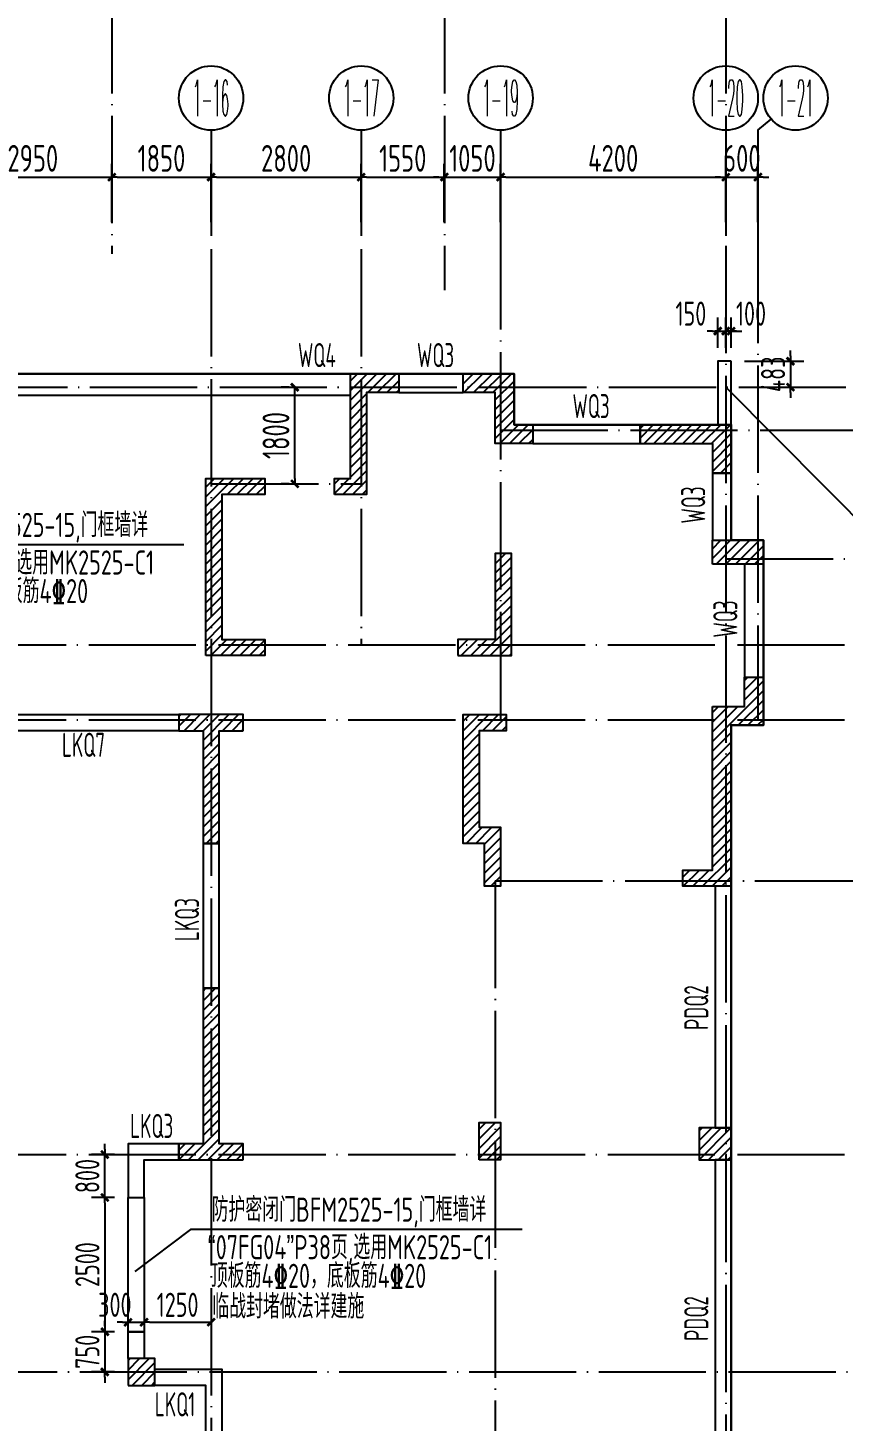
# Model space of a CAD drawing. Header units: millimetres. Extents: x 156735 to 386235, y 467499 to 703525.
# Drawn here: x 341178 to 356385, y 651078 to 677041 of the extents above; entities that cross this region are included whole.
import ezdxf
from ezdxf.enums import TextEntityAlignment as Align

# ---------------------------------------------------------------- set-up
doc = ezdxf.new("R2010")
doc.units = ezdxf.units.MM
doc.header["$LTSCALE"] = 100
doc.header["$PDMODE"] = 35
doc.header["$PDSIZE"] = 200
doc.linetypes.add('DOTE', pattern=[2.42, 2, -0.2, 0.02, -0.2])
for name, color, linetype in [('B-TEXT', 7, 'Continuous'), ('COLU', 7, 'Continuous'), ('colu-主楼', 7, 'Continuous'), ('h斜线-主楼', 7, 'Continuous'), ('h斜线-柱', 7, 'Continuous'), ('Q-AXIS', 3, 'Continuous'), ('Q-DIM', 4, 'Continuous'), ('Q-dote', 253, 'DOTE'), ('Q-TEXT', 2, 'Continuous'), ('Q-门框', 6, 'Continuous'), ('WALL', 3, 'Continuous'), ('wall-主楼', 2, 'Continuous')]:
    doc.layers.add(name, color=color, linetype=linetype)
doc.styles.add('_TCH_AXIS', font='COMPLEX', dxfattribs={"bigfont": 'GBCBIG'})
doc.styles.add('COMPLEX', font='tssdeng.shx', dxfattribs={"width": 0.7, "bigfont": 'tssdchn.shx'})
doc.styles.add('TSSD_Dimension', font='Tssdeng.shx', dxfattribs={"width": 0.7, "bigfont": 'hztxt.shx'})
doc.styles.add('TSSD_REIN', font='Tssdeng.shx', dxfattribs={"width": 0.7, "bigfont": 'hztxt.shx'})
doc.dimstyles.new('TSSD_100_100$0', dxfattribs={"dimtxt": 300, "dimasz": 100, "dimexe": 250, "dimexo": 250, "dimgap": 100, "dimtad": 1, "dimdec": 0, "dimzin": 0, "dimdsep": 46, "dimtxsty": 'TSSD_Dimension', "dimblk": '_tsdbk', "dimblk1": '_tsdbk', "dimblk2": '_tsdbk', "dimsah": 1, "dimcen": 0, "dimclrt": 7, "dimadec": 0, "dimazin": 0, "dimtfac": 1, "dimtdec": 0, "dimtix": 1, "dimtmove": 2, "dimatfit": 3, "dimldrblk": '_tsdbk', "dimfxl": 1, "dimtolj": 1, "dimtzin": 0, "dimarcsym": 0})
pattern_1 = [(45, (-467527.32, -323147.44), (-89.802561, 89.802561), [])]

# ---------------------------------------------------------------- blocks, each defined once
blk = doc.blocks.new('_AXISO')
blk.add_circle((0, 0), 0.5)
at = {"layer": 'B-TEXT', "style": 'COMPLEX', "width": 1.450893}
blk.add_attdef('A', text='', height=0.56, dxfattribs=at).set_placement((0.249375, -0.28), (0.749375, -0.28), align=Align.FIT)
blk = doc.blocks.new('_tsdbk')
blk.add_line((-1, 0), (0, 0))
at = {"const_width": 0.5}
blk.add_lwpolyline([(-0.7, -0.7), (0.7, 0.7)], dxfattribs=at)
blk = doc.blocks.new('*D660')
at = {"layer": 'Defpoints', "color": 0}
for p in [(354196, 674260), (349996, 673168), (354196, 673168)]:
    blk.add_point(p, dxfattribs=at)
at = {"layer": 'Q-AXIS', "color": 0, "lineweight": -2}
for p, q in [((349996, 673418), (349996, 674510)), ((350096, 674260), (354096, 674260)), ((354196, 673418), (354196, 674510))]:
    blk.add_line(p, q, dxfattribs=at)
at = {"layer": 'Q-AXIS', "color": 0, "lineweight": -2, "xscale": 100, "yscale": 100, "zscale": 100, "rotation": 180}
blk.add_blockref('_tsdbk', (349996, 674260), dxfattribs=at)
at = {"layer": 'Q-AXIS', "color": 0, "lineweight": -2, "xscale": 100, "yscale": 100, "zscale": 100}
blk.add_blockref('_tsdbk', (354196, 674260), dxfattribs=at)
at = {"layer": 'Q-AXIS', "color": 7, "insert": (352096, 674610), "char_height": 500, "attachment_point": 5, "style": 'TSSD_Dimension'}
blk.add_mtext('\\A1;4200', dxfattribs=at)
blk = doc.blocks.new('*D666')
at = {"layer": 'Defpoints', "color": 0}
for p in [(344596, 674260), (342746, 673168), (344596, 673168)]:
    blk.add_point(p, dxfattribs=at)
at = {"layer": 'Q-AXIS', "color": 0, "lineweight": -2}
for p, q in [((342746, 673418), (342746, 674510)), ((342846, 674260), (344496, 674260)), ((344596, 673418), (344596, 674510))]:
    blk.add_line(p, q, dxfattribs=at)
at = {"layer": 'Q-AXIS', "color": 0, "lineweight": -2, "xscale": 100, "yscale": 100, "zscale": 100, "rotation": 180}
blk.add_blockref('_tsdbk', (342746, 674260), dxfattribs=at)
at = {"layer": 'Q-AXIS', "color": 0, "lineweight": -2, "xscale": 100, "yscale": 100, "zscale": 100}
blk.add_blockref('_tsdbk', (344596, 674260), dxfattribs=at)
at = {"layer": 'Q-AXIS', "color": 7, "insert": (343671, 674610), "char_height": 500, "attachment_point": 5, "style": 'TSSD_Dimension'}
blk.add_mtext('\\A1;1850', dxfattribs=at)
blk = doc.blocks.new('*D667')
at = {"layer": 'Defpoints', "color": 0}
for p in [(342746, 674260), (339796, 673168), (342746, 673168)]:
    blk.add_point(p, dxfattribs=at)
at = {"layer": 'Q-AXIS', "color": 0, "lineweight": -2}
for p, q in [((339796, 673418), (339796, 674510)), ((339896, 674260), (342646, 674260)), ((342746, 673418), (342746, 674510))]:
    blk.add_line(p, q, dxfattribs=at)
at = {"layer": 'Q-AXIS', "color": 0, "lineweight": -2, "xscale": 100, "yscale": 100, "zscale": 100, "rotation": 180}
blk.add_blockref('_tsdbk', (339796, 674260), dxfattribs=at)
at = {"layer": 'Q-AXIS', "color": 0, "lineweight": -2, "xscale": 100, "yscale": 100, "zscale": 100}
blk.add_blockref('_tsdbk', (342746, 674260), dxfattribs=at)
at = {"layer": 'Q-AXIS', "color": 7, "insert": (341271, 674610), "char_height": 500, "attachment_point": 5, "style": 'TSSD_Dimension'}
blk.add_mtext('\\A1;2950', dxfattribs=at)
blk = doc.blocks.new('*D669')
at = {"layer": 'Defpoints', "color": 0}
for p in [(348946, 674260), (347396, 673168), (348946, 673168)]:
    blk.add_point(p, dxfattribs=at)
at = {"layer": 'Q-AXIS', "color": 0, "lineweight": -2}
for p, q in [((347396, 673418), (347396, 674510)), ((347496, 674260), (348846, 674260)), ((348946, 673418), (348946, 674510))]:
    blk.add_line(p, q, dxfattribs=at)
at = {"layer": 'Q-AXIS', "color": 0, "lineweight": -2, "xscale": 100, "yscale": 100, "zscale": 100, "rotation": 180}
blk.add_blockref('_tsdbk', (347396, 674260), dxfattribs=at)
at = {"layer": 'Q-AXIS', "color": 0, "lineweight": -2, "xscale": 100, "yscale": 100, "zscale": 100}
blk.add_blockref('_tsdbk', (348946, 674260), dxfattribs=at)
at = {"layer": 'Q-AXIS', "color": 7, "insert": (348171, 674610), "char_height": 500, "attachment_point": 5, "style": 'TSSD_Dimension'}
blk.add_mtext('\\A1;1550', dxfattribs=at)
blk = doc.blocks.new('*D670')
at = {"layer": 'Defpoints', "color": 0}
for p in [(347396, 674260), (344596, 673168), (347396, 673168)]:
    blk.add_point(p, dxfattribs=at)
at = {"layer": 'Q-AXIS', "color": 0, "lineweight": -2}
for p, q in [((344596, 673418), (344596, 674510)), ((344696, 674260), (347296, 674260)), ((347396, 673418), (347396, 674510))]:
    blk.add_line(p, q, dxfattribs=at)
at = {"layer": 'Q-AXIS', "color": 0, "lineweight": -2, "xscale": 100, "yscale": 100, "zscale": 100, "rotation": 180}
blk.add_blockref('_tsdbk', (344596, 674260), dxfattribs=at)
at = {"layer": 'Q-AXIS', "color": 0, "lineweight": -2, "xscale": 100, "yscale": 100, "zscale": 100}
blk.add_blockref('_tsdbk', (347396, 674260), dxfattribs=at)
at = {"layer": 'Q-AXIS', "color": 7, "insert": (345996, 674610), "char_height": 500, "attachment_point": 5, "style": 'TSSD_Dimension'}
blk.add_mtext('\\A1;2800', dxfattribs=at)
blk = doc.blocks.new('*D671')
at = {"layer": 'Defpoints', "color": 0}
for p in [(349996, 674260), (348946, 673168), (349996, 673168)]:
    blk.add_point(p, dxfattribs=at)
at = {"layer": 'Q-AXIS', "color": 0, "lineweight": -2}
for p, q in [((348846, 674260), (348746, 674260)), ((348946, 673418), (348946, 674510)), ((348946, 674260), (349996, 674260)), ((349996, 673418), (349996, 674510)), ((350096, 674260), (350196, 674260))]:
    blk.add_line(p, q, dxfattribs=at)
at = {"layer": 'Q-AXIS', "color": 0, "lineweight": -2, "xscale": 100, "yscale": 100, "zscale": 100}
blk.add_blockref('_tsdbk', (348946, 674260), dxfattribs=at)
at = {"layer": 'Q-AXIS', "color": 0, "lineweight": -2, "xscale": 100, "yscale": 100, "zscale": 100, "rotation": 180}
blk.add_blockref('_tsdbk', (349996, 674260), dxfattribs=at)
at = {"layer": 'Q-AXIS', "color": 7, "insert": (349471, 674610), "char_height": 500, "attachment_point": 5, "style": 'TSSD_Dimension'}
blk.add_mtext('\\A1;1050', dxfattribs=at)
blk = doc.blocks.new('*D672')
at = {"layer": 'Defpoints', "color": 0}
for p in [(354796, 674260), (354196, 673168), (354796, 673168)]:
    blk.add_point(p, dxfattribs=at)
at = {"layer": 'Q-AXIS', "color": 0, "lineweight": -2}
for p, q in [((354096, 674260), (353996, 674260)), ((354196, 673418), (354196, 674510)), ((354196, 674260), (354796, 674260)), ((354796, 673418), (354796, 674510)), ((354896, 674260), (354996, 674260))]:
    blk.add_line(p, q, dxfattribs=at)
at = {"layer": 'Q-AXIS', "color": 0, "lineweight": -2, "xscale": 100, "yscale": 100, "zscale": 100}
blk.add_blockref('_tsdbk', (354196, 674260), dxfattribs=at)
at = {"layer": 'Q-AXIS', "color": 0, "lineweight": -2, "xscale": 100, "yscale": 100, "zscale": 100, "rotation": 180}
blk.add_blockref('_tsdbk', (354796, 674260), dxfattribs=at)
at = {"layer": 'Q-AXIS', "color": 7, "insert": (354496, 674610), "char_height": 500, "attachment_point": 5, "style": 'TSSD_Dimension'}
blk.add_mtext('\\A1;600', dxfattribs=at)
blk = doc.blocks.new('*D870')
at = {"layer": 'Defpoints', "color": 0}
for p in [(346156, 670345), (346304, 670345), (346304, 668545)]:
    blk.add_point(p, dxfattribs=at)
at = {"layer": 'Q-AXIS', "color": 0, "lineweight": -2}
for p, q in [((346054, 670345), (345906, 670345)), ((346156, 668645), (346156, 670245)), ((346054, 668545), (345906, 668545))]:
    blk.add_line(p, q, dxfattribs=at)
at = {"layer": 'Q-AXIS', "color": 0, "lineweight": -2, "xscale": 100, "yscale": 100, "zscale": 100}
for p, rotation in [((346156, 670345), 90), ((346156, 668545), 270)]:
    blk.add_blockref('_tsdbk', p, dxfattribs=dict(at, rotation=rotation))
at = {"layer": 'Q-AXIS', "color": 7, "insert": (345806, 669445), "char_height": 500, "attachment_point": 5, "rotation": 90, "style": 'TSSD_Dimension'}
blk.add_mtext('\\A1;1800', dxfattribs=at)
blk = doc.blocks.new('*D918')
at = {"layer": 'Defpoints', "color": 0}
for p in [(343046, 655245), (342614, 652745), (343046, 652745)]:
    blk.add_point(p, dxfattribs=at)
at = {"layer": 'Q-DIM', "color": 0, "lineweight": -2}
for p, q in [((342796, 655245), (342364, 655245)), ((342614, 655145), (342614, 652845)), ((342796, 652745), (342364, 652745))]:
    blk.add_line(p, q, dxfattribs=at)
at = {"layer": 'Q-DIM', "color": 0, "lineweight": -2, "xscale": 100, "yscale": 100, "zscale": 100}
for p, rotation in [((342614, 655245), 90), ((342614, 652745), 270)]:
    blk.add_blockref('_tsdbk', p, dxfattribs=dict(at, rotation=rotation))
at = {"layer": 'Q-DIM', "color": 7, "insert": (342289, 653995), "char_height": 450, "attachment_point": 5, "rotation": 90, "style": 'TSSD_Dimension'}
blk.add_mtext('\\A1;2500', dxfattribs=at)
blk = doc.blocks.new('*D919')
at = {"layer": 'Defpoints', "color": 0}
for p in [(343046, 652745), (342614, 651995), (343046, 651995)]:
    blk.add_point(p, dxfattribs=at)
at = {"layer": 'Q-DIM', "color": 0, "lineweight": -2}
for p, q in [((342796, 652745), (342364, 652745)), ((342614, 652845), (342614, 652945)), ((342614, 652745), (342614, 651995)), ((342796, 651995), (342364, 651995)), ((342614, 651895), (342614, 651795))]:
    blk.add_line(p, q, dxfattribs=at)
at = {"layer": 'Q-DIM', "color": 0, "lineweight": -2, "xscale": 100, "yscale": 100, "zscale": 100}
for p, rotation in [((342614, 652745), 270), ((342614, 651995), 90)]:
    blk.add_blockref('_tsdbk', p, dxfattribs=dict(at, rotation=rotation))
at = {"layer": 'Q-DIM', "color": 7, "insert": (342289, 652370), "char_height": 450, "attachment_point": 5, "rotation": 90, "style": 'TSSD_Dimension'}
blk.add_mtext('\\A1;750', dxfattribs=at)
blk = doc.blocks.new('*D920')
at = {"layer": 'Defpoints', "color": 0}
for p in [(342614, 656045), (343046, 656045), (343046, 655245)]:
    blk.add_point(p, dxfattribs=at)
at = {"layer": 'Q-DIM', "color": 0, "lineweight": -2}
for p, q in [((342614, 656145), (342614, 656245)), ((342796, 656045), (342364, 656045)), ((342614, 655245), (342614, 656045)), ((342796, 655245), (342364, 655245)), ((342614, 655145), (342614, 655045))]:
    blk.add_line(p, q, dxfattribs=at)
at = {"layer": 'Q-DIM', "color": 0, "lineweight": -2, "xscale": 100, "yscale": 100, "zscale": 100}
for p, rotation in [((342614, 656045), 270), ((342614, 655245), 90)]:
    blk.add_blockref('_tsdbk', p, dxfattribs=dict(at, rotation=rotation))
at = {"layer": 'Q-DIM', "color": 7, "insert": (342289, 655645), "char_height": 450, "attachment_point": 5, "rotation": 90, "style": 'TSSD_Dimension'}
blk.add_mtext('\\A1;800', dxfattribs=at)
blk = doc.blocks.new('*D930')
at = {"layer": 'Defpoints', "color": 0}
for p in [(354196, 671391), (354046, 670828), (354196, 670828)]:
    blk.add_point(p, dxfattribs=at)
at = {"layer": 'Q-DIM', "color": 0, "lineweight": -2}
for p, q in [((354046, 671078), (354046, 671641)), ((354196, 671078), (354196, 671641)), ((353946, 671391), (353846, 671391)), ((354046, 671391), (354196, 671391)), ((354296, 671391), (354396, 671391))]:
    blk.add_line(p, q, dxfattribs=at)
at = {"layer": 'Q-DIM', "color": 0, "lineweight": -2, "xscale": 100, "yscale": 100, "zscale": 100}
blk.add_blockref('_tsdbk', (354046, 671391), dxfattribs=at)
at = {"layer": 'Q-DIM', "color": 0, "lineweight": -2, "xscale": 100, "yscale": 100, "zscale": 100, "rotation": 180}
blk.add_blockref('_tsdbk', (354196, 671391), dxfattribs=at)
at = {"layer": 'Q-DIM', "color": 7, "insert": (353545, 671716), "char_height": 450, "attachment_point": 5, "style": 'TSSD_Dimension'}
blk.add_mtext('\\A1;150', dxfattribs=at)
blk = doc.blocks.new('*D931')
at = {"layer": 'Defpoints', "color": 0}
for p in [(354296, 671391), (354196, 670828), (354296, 670828)]:
    blk.add_point(p, dxfattribs=at)
at = {"layer": 'Q-DIM', "color": 0, "lineweight": -2}
for p, q in [((354196, 671078), (354196, 671641)), ((354296, 671078), (354296, 671641)), ((354096, 671391), (353996, 671391)), ((354196, 671391), (354296, 671391)), ((354396, 671391), (354496, 671391))]:
    blk.add_line(p, q, dxfattribs=at)
at = {"layer": 'Q-DIM', "color": 0, "lineweight": -2, "xscale": 100, "yscale": 100, "zscale": 100}
blk.add_blockref('_tsdbk', (354196, 671391), dxfattribs=at)
at = {"layer": 'Q-DIM', "color": 0, "lineweight": -2, "xscale": 100, "yscale": 100, "zscale": 100, "rotation": 180}
blk.add_blockref('_tsdbk', (354296, 671391), dxfattribs=at)
at = {"layer": 'Q-DIM', "color": 7, "insert": (354666, 671716), "char_height": 450, "attachment_point": 5, "style": 'TSSD_Dimension'}
blk.add_mtext('\\A1;100', dxfattribs=at)
blk = doc.blocks.new('*D932')
at = {"layer": 'Defpoints', "color": 0}
for p in [(354296, 670828), (354296, 670345), (355403, 670345)]:
    blk.add_point(p, dxfattribs=at)
at = {"layer": 'Q-DIM', "color": 0, "lineweight": -2}
for p, q in [((355403, 670928), (355403, 671028)), ((354546, 670828), (355653, 670828)), ((355403, 670828), (355403, 670345)), ((354546, 670345), (355653, 670345)), ((355403, 670245), (355403, 670145))]:
    blk.add_line(p, q, dxfattribs=at)
at = {"layer": 'Q-DIM', "color": 0, "lineweight": -2, "xscale": 100, "yscale": 100, "zscale": 100}
for p, rotation in [((355403, 670828), 270), ((355403, 670345), 90)]:
    blk.add_blockref('_tsdbk', p, dxfattribs=dict(at, rotation=rotation))
at = {"layer": 'Q-DIM', "color": 7, "insert": (355078, 670586), "char_height": 450, "attachment_point": 5, "rotation": 90, "style": 'TSSD_Dimension'}
blk.add_mtext('\\A1;483', dxfattribs=at)
blk = doc.blocks.new('*D933')
at = {"layer": 'Defpoints', "color": 0}
for p in [(343046, 653093), (343346, 653093), (343346, 652921)]:
    blk.add_point(p, dxfattribs=at)
at = {"layer": 'Q-DIM', "color": 0, "lineweight": -2}
for p, q in [((342946, 652921), (342846, 652921)), ((343046, 652921), (343346, 652921)), ((343046, 652843), (343046, 652671)), ((343346, 652843), (343346, 652671)), ((343446, 652921), (343546, 652921))]:
    blk.add_line(p, q, dxfattribs=at)
at = {"layer": 'Q-DIM', "color": 0, "lineweight": -2, "xscale": 100, "yscale": 100, "zscale": 100}
blk.add_blockref('_tsdbk', (343046, 652921), dxfattribs=at)
at = {"layer": 'Q-DIM', "color": 0, "lineweight": -2, "xscale": 100, "yscale": 100, "zscale": 100, "rotation": 180}
blk.add_blockref('_tsdbk', (343346, 652921), dxfattribs=at)
at = {"layer": 'Q-DIM', "color": 7, "insert": (342801, 653246), "char_height": 450, "attachment_point": 5, "style": 'TSSD_Dimension'}
blk.add_mtext('\\A1;300', dxfattribs=at)
blk = doc.blocks.new('*D934')
at = {"layer": 'Defpoints', "color": 0}
for p in [(343346, 653093), (344596, 653093), (344596, 652921)]:
    blk.add_point(p, dxfattribs=at)
at = {"layer": 'Q-DIM', "color": 0, "lineweight": -2}
for p, q in [((343346, 652843), (343346, 652671)), ((343446, 652921), (344496, 652921)), ((344596, 652843), (344596, 652671))]:
    blk.add_line(p, q, dxfattribs=at)
at = {"layer": 'Q-DIM', "color": 0, "lineweight": -2, "xscale": 100, "yscale": 100, "zscale": 100, "rotation": 180}
blk.add_blockref('_tsdbk', (343346, 652921), dxfattribs=at)
at = {"layer": 'Q-DIM', "color": 0, "lineweight": -2, "xscale": 100, "yscale": 100, "zscale": 100}
blk.add_blockref('_tsdbk', (344596, 652921), dxfattribs=at)
at = {"layer": 'Q-DIM', "color": 7, "insert": (343971, 653246), "char_height": 450, "attachment_point": 5, "style": 'TSSD_Dimension'}
blk.add_mtext('\\A1;1250', dxfattribs=at)

msp = doc.modelspace()

# ---------------------------------------------------------------- hatches: boundary and pattern name
at = {"layer": 'h斜线-主楼'}
h = msp.add_hatch(dxfattribs=at)
h.set_pattern_fill('ANSI31', color=256, scale=40, style=0)
h.set_pattern_definition(pattern_1)
h.paths.add_polyline_path([(346896.5, 668344.7), (346896.5, 668644.7), (347196.5, 668644.7), (347196.5, 670594.7), (348096.5, 670594.7), (348096.5, 670244.7), (347496.5, 670244.7), (347496.5, 668344.7)])
h = msp.add_hatch(dxfattribs=at)
h.set_pattern_fill('ANSI31', color=256, scale=40, style=0)
h.set_pattern_definition(pattern_1)
h.paths.add_polyline_path([(350246.5, 669644.7), (350596.5, 669644.7), (350596.5, 669294.7), (349896.5, 669294.7), (349896.5, 670244.7), (349296.5, 670244.7), (349296.5, 670594.7), (350246.5, 670594.7)])
h = msp.add_hatch(dxfattribs=at)
h.set_pattern_fill('ANSI31', color=256, scale=40, style=0)
h.set_pattern_definition(pattern_1)
h.paths.add_polyline_path([(354296.5, 668744.7), (354296.5, 669644.7), (352596.5, 669644.7), (352596.5, 669294.7), (353946.5, 669294.7), (353946.5, 668744.7)])
h = msp.add_hatch(dxfattribs=at)
h.set_pattern_fill('ANSI31', color=256, scale=40, style=0)
h.set_pattern_definition(pattern_1)
h.paths.add_polyline_path([(344496.5, 665344.7), (344496.5, 668644.7), (345596.5, 668644.7), (345596.5, 668344.7), (344796.5, 668344.7), (344796.5, 665644.7), (345596.5, 665644.7), (345596.5, 665344.7)])
h = msp.add_hatch(dxfattribs=at)
h.set_pattern_fill('ANSI31', color=256, scale=40, style=0)
h.set_pattern_definition(pattern_1)
h.paths.add_polyline_path([(353946.5, 667044.7), (353946.5, 667494.7), (354896.5, 667494.7), (354896.5, 667044.7)])
h = msp.add_hatch(dxfattribs=at)
h.set_pattern_fill('ANSI31', color=256, scale=40, style=0)
h.set_pattern_definition(pattern_1)
h.paths.add_polyline_path([(349196.5, 665344.7), (350196.5, 665344.7), (350196.5, 667244.7), (349896.5, 667244.7), (349896.5, 665644.7), (349196.5, 665644.7)])
h = msp.add_hatch(dxfattribs=at)
h.set_pattern_fill('ANSI31', color=256, scale=40, style=0)
h.set_pattern_definition(pattern_1)
h.paths.add_polyline_path([(353946.5, 664394.7), (354546.5, 664394.7), (354546.5, 664944.7), (354896.5, 664944.7), (354896.5, 664044.7), (354296.5, 664044.7), (354296.5, 661044.7), (353396.5, 661044.7), (353396.5, 661344.7), (353946.5, 661344.7)])
h = msp.add_hatch(dxfattribs=at)
h.set_pattern_fill('ANSI31', color=256, scale=40, style=0)
h.set_pattern_definition(pattern_1)
h.paths.add_polyline_path([(345196.5, 663944.7), (345196.5, 664244.7), (343996.5, 664244.7), (343996.5, 663944.7), (344446.5, 663944.7), (344446.5, 661844.7), (344746.5, 661844.7), (344746.5, 663944.7)])
h = msp.add_hatch(dxfattribs=at)
h.set_pattern_fill('ANSI31', color=256, scale=40, style=0)
h.set_pattern_definition(pattern_1)
h.paths.add_polyline_path([(349696.5, 661844.7), (349296.5, 661844.7), (349296.5, 664244.7), (350096.5, 664244.7), (350096.5, 663944.7), (349596.5, 663944.7), (349596.5, 662144.7), (349996.5, 662144.7), (349996.5, 661044.7), (349696.5, 661044.7)])
h = msp.add_hatch(dxfattribs=at)
h.set_pattern_fill('ANSI31', color=256, scale=40, style=0)
h.set_pattern_definition(pattern_1)
h.paths.add_polyline_path([(345196.5, 655944.7), (345196.5, 656244.7), (344746.5, 656244.7), (344746.5, 659144.7), (344446.5, 659144.7), (344446.5, 656244.7), (343996.5, 656244.7), (343996.5, 655944.7)])
h = msp.add_hatch(dxfattribs=at)
h.set_pattern_fill('ANSI31', color=256, scale=40, style=0)
h.set_pattern_definition(pattern_1)
h.paths.add_polyline_path([(349596.5, 655944.7), (349596.5, 656644.7), (349996.5, 656644.7), (349996.5, 655944.7)])
h = msp.add_hatch(dxfattribs=at)
h.set_pattern_fill('ANSI31', color=256, scale=40, style=0)
h.set_pattern_definition(pattern_1)
h.paths.add_polyline_path([(354296.5, 655944.7), (354296.5, 656544.7), (353696.5, 656544.7), (353696.5, 655944.7)])
at = {"layer": 'h斜线-柱'}
h = msp.add_hatch(dxfattribs=at)
h.set_pattern_fill('ANSI31', color=256, scale=40, style=0)
h.set_pattern_definition([(45, (-437077.32, -323147.44), (-89.802561, 89.802561), [])])
h.paths.add_polyline_path([(343046.5, 651744.7), (343546.5, 651744.7), (343546.5, 652244.7), (343046.5, 652244.7)])

# ---------------------------------------------------------------- linework, layer by layer
at = {"color": 6, "lineweight": 30}
for points in [[(333846.5, 670594.7), (347196.5, 670594.7)], [(348096.5, 670594.7), (349296.5, 670594.7)], [(350596.5, 669644.7), (352596.5, 669644.7)], [(354296.5, 668744.7), (354296.5, 667494.7)], [(354896.5, 667044.7), (354896.5, 664944.7)]]:
    msp.add_lwpolyline(points, dxfattribs=at)
at = {"color": 2, "lineweight": 30}
for points in [[(347196.5, 670594.7), (348096.5, 670594.7)], [(349296.5, 670594.7), (350246.5, 670594.7), (350246.5, 669644.7), (350596.5, 669644.7)], [(352596.5, 669644.7), (354296.5, 669644.7), (354296.5, 668744.7)], [(354296.5, 667494.7), (354896.5, 667494.7), (354896.5, 667044.7)], [(354896.5, 664944.7), (354896.5, 664044.7), (354296.5, 664044.7), (354296.5, 661044.7)]]:
    msp.add_lwpolyline(points, dxfattribs=at)
at = {"color": 3, "lineweight": 30}
msp.add_lwpolyline([(354296.5, 661044.7), (354296.5, 640194.7)], dxfattribs=at)
at = {"layer": 'COLU'}
msp.add_lwpolyline([(343046.5, 651744.7), (343546.5, 651744.7), (343546.5, 652244.7), (343046.5, 652244.7)], close=True, dxfattribs=at)
at = {"layer": 'colu-主楼'}
for points in [[(353946.5, 667044.7), (353946.5, 667494.7), (354896.5, 667494.7), (354896.5, 667044.7)], [(349596.5, 655944.7), (349596.5, 656644.7), (349996.5, 656644.7), (349996.5, 655944.7)], [(354296.5, 655944.7), (354296.5, 656544.7), (353696.5, 656544.7), (353696.5, 655944.7)]]:
    msp.add_lwpolyline(points, close=True, dxfattribs=at)
at = {"layer": 'Q-AXIS'}
for p, q in [((354796.5, 675133), (355040.9, 675342.6)), ((344596.5, 675133), (344596.5, 673167.5)), ((347396.5, 675133), (347396.5, 673167.5)), ((349996.5, 675133), (349996.5, 673167.5)), ((354196.5, 675133), (354196.5, 673167.5)), ((354796.5, 675133), (354796.5, 673167.5))]:
    msp.add_line(p, q, dxfattribs=at)
at = {"layer": 'Q-dote', "ltscale": 10}
for p, q in [((342746.5, 677819.9), (342746.5, 672830.7)), ((348946.5, 677819.9), (348946.5, 672150.8)), ((354196.5, 677819.9), (354196.5, 634994.7)), ((349996.5, 673417.5), (349996.5, 664144.7)), ((354796.5, 673167.5), (354796.5, 664144.7)), ((344596.5, 672917.5), (344596.5, 649444.7)), ((347396.5, 672917.5), (347396.5, 665544.7)), ((301196.5, 670344.7), (366898.7, 670344.7)), ((349996.5, 669544.7), (366857.1, 669544.7)), ((344596.5, 668544.7), (347396.5, 668544.7)), ((354196.5, 667144.7), (366857.1, 667144.7)), ((301173.2, 665544.7), (366857.1, 665544.7)), ((301173.2, 664144.7), (366857.1, 664144.7)), ((349896.5, 661144.7), (349896.5, 648373.3)), ((349896.5, 661144.7), (366857.1, 661144.7)), ((301173.2, 656044.7), (366857.1, 656044.7)), ((196946.5, 651994.7), (366607.1, 651994.7))]:
    msp.add_line(p, q, dxfattribs=at)
at = {"layer": 'Q-TEXT'}
msp.add_line((354196.5, 670344.7), (361623.2, 662872.4), dxfattribs=at)
for points in [[(344090, 667407.8), (337907.4, 667407.8), (337350.5, 662884.7)], [(350396.1, 654648.4), (344213.5, 654648.4), (343171.7, 653866.6)]]:
    msp.add_lwpolyline(points, dxfattribs=at)
at = {"layer": 'Q-门框'}
msp.add_lwpolyline([(343046.5, 655244.7), (343346.5, 655244.7), (343346.5, 652744.7), (343046.5, 652744.7)], close=True, dxfattribs=at)
at = {"layer": 'WALL'}
for points in [[(354296.5, 670827.7), (354046.5, 670827.7), (354046.5, 669644.7), (354296.5, 669644.7)], [(347196.5, 670594.7), (340046.5, 670594.7), (340046.5, 670194.7), (347196.5, 670194.7)], [(349296.5, 670594.7), (348096.5, 670594.7), (348096.5, 670244.7), (349296.5, 670244.7)], [(352596.5, 669644.7), (350596.5, 669644.7), (350596.5, 669294.7), (352596.5, 669294.7)], [(354296.5, 668744.7), (353946.5, 668744.7), (353946.5, 667494.7), (354296.5, 667494.7)], [(354896.5, 667044.7), (354546.5, 667044.7), (354546.5, 664944.7), (354896.5, 664944.7)], [(340396.5, 664244.7), (343996.5, 664244.7), (343996.5, 663944.7), (340396.5, 663944.7)], [(344746.5, 661844.7), (344446.5, 661844.7), (344446.5, 659144.7), (344746.5, 659144.7)], [(354296.5, 661044.7), (353996.5, 661044.7), (353996.5, 656544.7), (354296.5, 656544.7)], [(343046.5, 655244.7), (343346.5, 655244.7), (343346.5, 655944.7), (343996.5, 655944.7), (343996.5, 656244.7), (343046.5, 656244.7)], [(354296.5, 655944.7), (353996.5, 655944.7), (353996.5, 649944.7), (354296.5, 649944.7)]]:
    msp.add_lwpolyline(points, close=True, dxfattribs=at)
for points in [[(343346.5, 652244.7), (343046.5, 652244.7), (343046.5, 652744.7), (343346.5, 652744.7), (343346.5, 652244.7)], [(343546.5, 652044.7), (344796.5, 652044.7), (344796.5, 649944.7), (344496.5, 649944.7), (344496.5, 651744.7), (343546.5, 651744.7), (343546.5, 652044.7)]]:
    msp.add_lwpolyline(points, dxfattribs=at)
at = {"layer": 'wall-主楼'}
for points in [[(346896.5, 668344.7), (346896.5, 668644.7), (347196.5, 668644.7), (347196.5, 670594.7), (348096.5, 670594.7), (348096.5, 670244.7), (347496.5, 670244.7), (347496.5, 668344.7)], [(350246.5, 669644.7), (350596.5, 669644.7), (350596.5, 669294.7), (349896.5, 669294.7), (349896.5, 670244.7), (349296.5, 670244.7), (349296.5, 670594.7), (350246.5, 670594.7)], [(354296.5, 668744.7), (354296.5, 669644.7), (352596.5, 669644.7), (352596.5, 669294.7), (353946.5, 669294.7), (353946.5, 668744.7)], [(344496.5, 665344.7), (344496.5, 668644.7), (345596.5, 668644.7), (345596.5, 668344.7), (344796.5, 668344.7), (344796.5, 665644.7), (345596.5, 665644.7), (345596.5, 665344.7)], [(349196.5, 665344.7), (350196.5, 665344.7), (350196.5, 667244.7), (349896.5, 667244.7), (349896.5, 665644.7), (349196.5, 665644.7)], [(353946.5, 664394.7), (354546.5, 664394.7), (354546.5, 664944.7), (354896.5, 664944.7), (354896.5, 664044.7), (354296.5, 664044.7), (354296.5, 661044.7), (353396.5, 661044.7), (353396.5, 661344.7), (353946.5, 661344.7)], [(345196.5, 663944.7), (345196.5, 664244.7), (343996.5, 664244.7), (343996.5, 663944.7), (344446.5, 663944.7), (344446.5, 661844.7), (344746.5, 661844.7), (344746.5, 663944.7)], [(349696.5, 661844.7), (349296.5, 661844.7), (349296.5, 664244.7), (350096.5, 664244.7), (350096.5, 663944.7), (349596.5, 663944.7), (349596.5, 662144.7), (349996.5, 662144.7), (349996.5, 661044.7), (349696.5, 661044.7)], [(345196.5, 655944.7), (345196.5, 656244.7), (344746.5, 656244.7), (344746.5, 659144.7), (344446.5, 659144.7), (344446.5, 656244.7), (343996.5, 656244.7), (343996.5, 655944.7)]]:
    msp.add_lwpolyline(points, close=True, dxfattribs=at)

# ---------------------------------------------------------------- block references
at = {"layer": 'Q-AXIS'}
ref = msp.add_blockref('_AXISO', (344596.5, 675733), dxfattribs=dict(at, xscale=1199.999999999998, yscale=1200, zscale=1200, rotation=359.9996457873818))
ref.add_attrib('A', '1-16', dxfattribs={"color": 7, "height": 678.82, "rotation": 359.99965, "style": '_TCH_AXIS', "width": 0.3}).set_placement((344257.1, 675393.6), (344935.9, 675393.6), align=Align.FIT)
ref = msp.add_blockref('_AXISO', (347396.5, 675733), dxfattribs=dict(at, xscale=1199.999999999998, yscale=1200, zscale=1200, rotation=359.9996457873818))
ref.add_attrib('A', '1-17', dxfattribs={"color": 7, "height": 678.82, "rotation": 359.99965, "style": '_TCH_AXIS', "width": 0.3}).set_placement((347057.1, 675393.6), (347735.9, 675393.6), align=Align.FIT)
ref = msp.add_blockref('_AXISO', (349996.5, 675733), dxfattribs=dict(at, xscale=1199.999999999998, yscale=1200, zscale=1200, rotation=359.9996457873818))
ref.add_attrib('A', '1-19', dxfattribs={"color": 7, "height": 678.82, "rotation": 359.99965, "style": '_TCH_AXIS', "width": 0.3}).set_placement((349657.1, 675393.6), (350335.9, 675393.6), align=Align.FIT)
ref = msp.add_blockref('_AXISO', (354196.5, 675733), dxfattribs=dict(at, xscale=1199.999999999998, yscale=1200, zscale=1200, rotation=359.9996457873818))
ref.add_attrib('A', '1-20', dxfattribs={"color": 7, "height": 678.82, "rotation": 359.99965, "style": '_TCH_AXIS', "width": 0.28}).set_placement((353857.1, 675393.6), (354535.9, 675393.6), align=Align.FIT)
ref = msp.add_blockref('_AXISO', (355496.5, 675733), dxfattribs=dict(at, xscale=1199.999999999998, yscale=1200, zscale=1200, rotation=359.9996457873818))
ref.add_attrib('A', '1-21', dxfattribs={"color": 7, "height": 678.82, "rotation": 359.99965, "style": '_TCH_AXIS', "width": 0.3}).set_placement((355157.1, 675393.6), (355835.9, 675393.6), align=Align.FIT)

# ---------------------------------------------------------------- texts
at = {"layer": 'Q-TEXT', "style": 'TSSD_REIN', "width": 0.6}
for s, rotation, p in [('WQ4', 360, (346215.7, 670718.3)), ('WQ3', 360, (348436.3, 670718.3)), ('WQ3', 360, (351336.3, 669768.3)), ('WQ3', 90, (353812.7, 667803.6)), ('WQ3', 90, (354412.7, 665678.6)), ('LKQ7', 360, (341814.6, 663456.3)), ('LKQ3', 90, (344370.8, 660022.8)), ('PDQ2', 90, (353870.6, 658365.9)), ('LKQ3', 360, (343086.2, 656354.3)), ('PDQ2', 90, (353870.6, 652571.7)), ('LKQ1', 360, (343547.7, 651166.5))]:
    msp.add_text(s, height=450, rotation=rotation, dxfattribs=at).set_placement(p)
at = {"layer": 'Q-TEXT', "style": 'TSSD_REIN', "width": 0.7}
for s, p in [('防护密闭门BFM2525-15,门框墙详', (338299.6, 667553.6)), ('“07FG04”P38页,选用MK2525-C1', (338229, 666854)), ('顶板筋4%%13220，底板筋4%%13220', (338283.5, 666320.8)), ('防护密闭门BFM2525-15,门框墙详', (344605.7, 654794.1)), ('“07FG04”P38页,选用MK2525-C1', (344535.1, 654094.6)), ('顶板筋4%%13220，底板筋4%%13220', (344589.6, 653561.4)), ('临战封堵做法详建施', (344618.1, 652990.3))]:
    msp.add_text(s, height=450, dxfattribs=at).set_placement(p)

# ---------------------------------------------------------------- dimensions: what is measured, and where the dimension line sits
at = {"layer": 'Q-AXIS'}
for base, p1, p2, picture, middle in [((342746.5, 674260), (339796.5, 673167.5), (342746.5, 673167.5), '*D667', (341271.5, 674610)), ((344596.5, 674260), (342746.5, 673167.5), (344596.5, 673167.5), '*D666', (343671.5, 674610)), ((347396.5, 674260), (344596.5, 673167.5), (347396.5, 673167.5), '*D670', (345996.5, 674610)), ((348946.5, 674260), (347396.5, 673167.5), (348946.5, 673167.5), '*D669', (348171.5, 674610)), ((349996.5, 674260), (348946.5, 673167.5), (349996.5, 673167.5), '*D671', (349471.5, 674610)), ((354196.5, 674260), (349996.5, 673167.5), (354196.5, 673167.5), '*D660', (352096.5, 674610)), ((354796.5, 674260), (354196.5, 673167.5), (354796.5, 673167.5), '*D672', (354496.5, 674610))]:
    dim = msp.add_linear_dim(base=base, p1=p1, p2=p2, dimstyle='TSSD_100_100$0', override={"dimtxt": 500}, dxfattribs=at)
    dim.commit()
    dim.dimension.update_dxf_attribs({"geometry": picture, "text_midpoint": middle})
dim = msp.add_linear_dim(base=(346156.4, 670344.7), p1=(346304.5, 668544.7), p2=(346304.5, 670344.7), angle=90, dimstyle='TSSD_100_100$0', override={"dimtxt": 500}, dxfattribs=at)
dim.commit()
dim.dimension.update_dxf_attribs({"geometry": '*D870', "text_midpoint": (345806.4, 669444.7)})
at = {"layer": 'Q-DIM'}
for base, p1, p2, picture, middle in [((354196.5, 671390.7), (354046.5, 670827.7), (354196.5, 670827.7), '*D930', (353545.1, 671715.7)), ((354296.5, 671390.7), (354196.5, 670827.7), (354296.5, 670827.7), '*D931', (354666.1, 671715.7)), ((343346.5, 652921.5), (343046.5, 653093.5), (343346.5, 653093.5), '*D933', (342801.2, 653246.5))]:
    dim = msp.add_linear_dim(base=base, p1=p1, p2=p2, dimstyle='TSSD_100_100$0', override={"dimtxt": 450}, dxfattribs=at)
    dim.commit()
    dim.dimension.update_dxf_attribs({"geometry": picture, "text_midpoint": middle, "dimtype": 160})
for base, p1, p2, picture, middle in [((355402.5, 670344.7), (354296.5, 670827.7), (354296.5, 670344.7), '*D932', (355077.5, 670586.2)), ((342613.5, 656044.7), (343046.5, 655244.7), (343046.5, 656044.7), '*D920', (342288.5, 655644.7)), ((342613.5, 652744.7), (343046.5, 655244.7), (343046.5, 652744.7), '*D918', (342288.5, 653994.7)), ((342613.5, 651994.7), (343046.5, 652744.7), (343046.5, 651994.7), '*D919', (342288.5, 652369.7))]:
    dim = msp.add_linear_dim(base=base, p1=p1, p2=p2, angle=90, dimstyle='TSSD_100_100$0', override={"dimtxt": 450}, dxfattribs=at)
    dim.commit()
    dim.dimension.update_dxf_attribs({"geometry": picture, "text_midpoint": middle})
dim = msp.add_linear_dim(base=(344596.5, 652921.5), p1=(343346.5, 653093.5), p2=(344596.5, 653093.5), dimstyle='TSSD_100_100$0', override={"dimtxt": 450}, dxfattribs=at)
dim.commit()
dim.dimension.update_dxf_attribs({"geometry": '*D934', "text_midpoint": (343971.5, 653246.5)})

doc.saveas('drawing.dxf')
